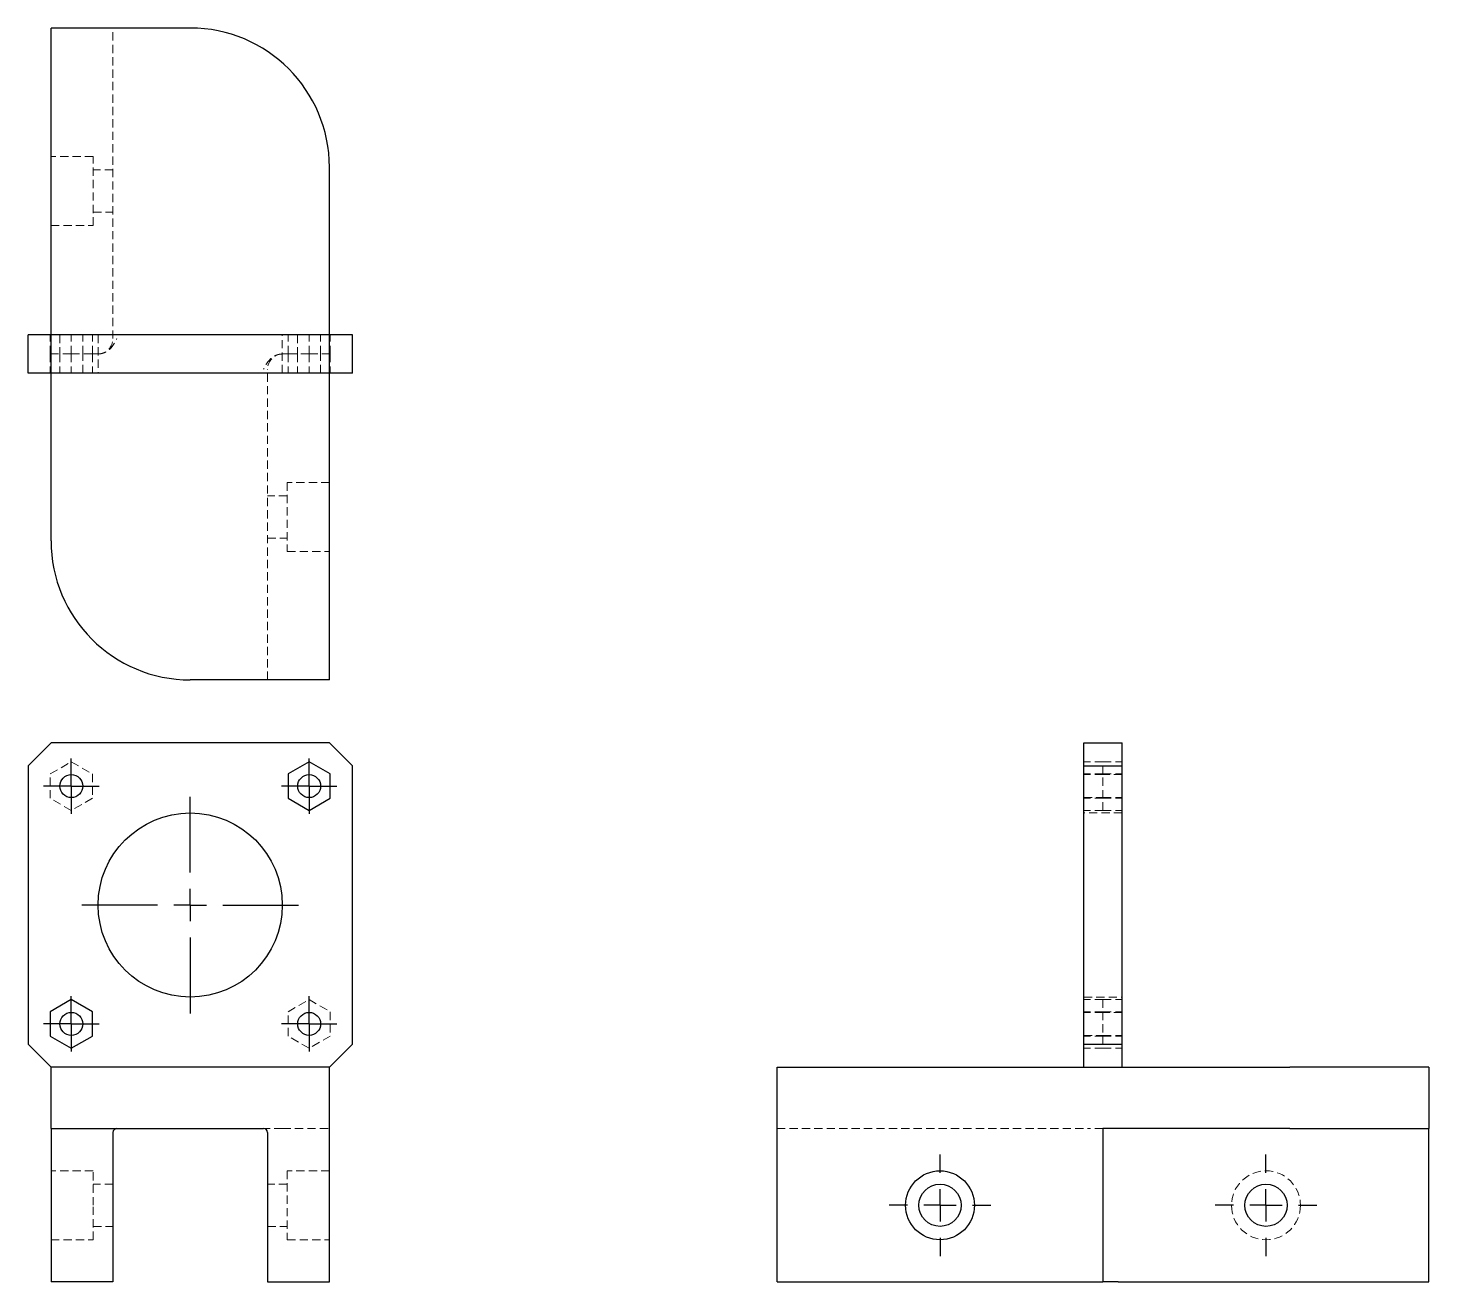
# Model space of a CAD drawing. Header units: millimetres. Extents: x 58 to 273, y 16 to 208.
import ezdxf

# ---------------------------------------------------------------- set-up
doc = ezdxf.new("R2010")
doc.units = ezdxf.units.MM
doc.linetypes.add('HIDDEN', pattern=[1.905, 1.27, -0.635])
doc.layers.add('10', color=7, linetype='Continuous')

# ---------------------------------------------------------------- blocks, each defined once
blk = doc.blocks.new('SW_CENTERMARKSYMBOL_0')
at = {"layer": '10', "color": 0}
for p, q in [((0, 2.5), (0, 4.26)), ((0, 0), (0, 2.5)), ((-2.5, 0), (-4.26, 0)), ((0, 0), (-2.5, 0)), ((0, 0), (0, -2.5)), ((0, 0), (2.5, 0)), ((2.5, 0), (4.26, 0)), ((0, -2.5), (0, -4.26))]:
    blk.add_line(p, q, dxfattribs=at)
blk = doc.blocks.new('SW_CENTERMARKSYMBOL_1')
at = {"layer": '10', "color": 0}
for p, q in [((0, 2.5), (0, 4.26)), ((0, 0), (0, 2.5)), ((-2.5, 0), (-4.26, 0)), ((0, 0), (-2.5, 0)), ((0, 0), (0, -2.5)), ((0, 0), (2.5, 0)), ((2.5, 0), (4.26, 0)), ((0, -2.5), (0, -4.26))]:
    blk.add_line(p, q, dxfattribs=at)
blk = doc.blocks.new('SW_CENTERMARKSYMBOL_2')
at = {"layer": '10', "color": 0}
for p, q in [((0, 2.5), (0, 4.26)), ((0, 0), (0, 2.5)), ((-2.5, 0), (-4.26, 0)), ((0, 0), (-2.5, 0)), ((0, 0), (0, -2.5)), ((0, 0), (2.5, 0)), ((2.5, 0), (4.26, 0)), ((0, -2.5), (0, -4.26))]:
    blk.add_line(p, q, dxfattribs=at)
blk = doc.blocks.new('SW_CENTERMARKSYMBOL_3')
at = {"layer": '10', "color": 0}
for p, q in [((0, 2.5), (0, 4.26)), ((0, 0), (0, 2.5)), ((-2.5, 0), (-4.26, 0)), ((0, 0), (-2.5, 0)), ((0, 0), (0, -2.5)), ((0, 0), (2.5, 0)), ((2.5, 0), (4.26, 0)), ((0, -2.5), (0, -4.26))]:
    blk.add_line(p, q, dxfattribs=at)
blk = doc.blocks.new('SW_CENTERMARKSYMBOL_4')
at = {"layer": '10', "color": 0}
for p, q in [((0, 5), (0, 16.62)), ((0, 0), (0, 2.5)), ((-5, 0), (-16.62, 0)), ((0, 0), (-2.5, 0)), ((0, 0), (0, -2.5)), ((0, 0), (2.5, 0)), ((5, 0), (16.62, 0)), ((0, -5), (0, -16.62))]:
    blk.add_line(p, q, dxfattribs=at)
blk = doc.blocks.new('SW_CENTERMARKSYMBOL_5')
at = {"layer": '10', "color": 0}
for p, q in [((0, 5), (0, 7.79)), ((0, 0), (0, 2.5)), ((-5, 0), (-7.79, 0)), ((0, 0), (-2.5, 0)), ((0, 0), (0, -2.5)), ((0, 0), (2.5, 0)), ((5, 0), (7.79, 0)), ((0, -5), (0, -7.79))]:
    blk.add_line(p, q, dxfattribs=at)
blk = doc.blocks.new('SW_CENTERMARKSYMBOL_6')
at = {"layer": '10', "color": 0}
for p, q in [((0, 5), (0, 7.79)), ((0, 0), (0, 2.5)), ((-5, 0), (-7.79, 0)), ((0, 0), (-2.5, 0)), ((0, 0), (0, -2.5)), ((0, 0), (2.5, 0)), ((5, 0), (7.79, 0)), ((0, -5), (0, -7.79))]:
    blk.add_line(p, q, dxfattribs=at)

msp = doc.modelspace()

# ---------------------------------------------------------------- linework, layer by layer
at = {"color": 7, "linetype": 'Continuous', "lineweight": 25}
for p, q in [((83, 208), (61.65, 208)), ((61.65, 160.94), (61.65, 208)), ((104.35, 160.94), (104.35, 186.65)), ((58.12, 155.06), (58.12, 160.94)), ((61.65, 160.94), (58.12, 160.94)), ((61.65, 155.06), (61.65, 160.94)), ((104.35, 160.94), (61.65, 160.94)), ((104.35, 155.06), (104.35, 160.94)), ((107.88, 160.94), (104.35, 160.94)), ((107.88, 155.06), (107.88, 160.94)), ((61.65, 155.06), (58.12, 155.06)), ((104.35, 155.06), (61.65, 155.06)), ((61.65, 129.35), (61.65, 155.06)), ((107.88, 155.06), (104.35, 155.06)), ((104.35, 108), (104.35, 155.06)), ((104.35, 108), (83, 108)), ((61.65, 98.35), (58.12, 94.82)), ((104.35, 98.35), (61.65, 98.35)), ((107.88, 94.82), (104.35, 98.35)), ((220.06, 94.82), (220.06, 98.35)), ((220.06, 98.35), (225.94, 98.35)), ((225.94, 94.82), (225.94, 98.35)), ((58.12, 94.82), (58.12, 52.12)), ((101.24, 95.44), (98, 93.57)), ((104.47, 93.57), (101.24, 95.44)), ((107.88, 52.12), (107.88, 94.82)), ((220.06, 52.12), (220.06, 94.82)), ((220.06, 94.82), (225.94, 94.82)), ((225.94, 52.12), (225.94, 94.82)), ((98, 93.57), (98, 89.84)), ((104.47, 89.84), (104.47, 93.57)), ((98, 89.84), (101.24, 87.97)), ((101.24, 87.97), (104.47, 89.84)), ((64.76, 58.97), (61.53, 57.1)), ((68, 57.1), (64.76, 58.97)), ((61.53, 57.1), (61.53, 53.37)), ((68, 53.37), (68, 57.1)), ((58.12, 52.12), (61.65, 48.59)), ((61.53, 53.37), (64.76, 51.5)), ((64.76, 51.5), (68, 53.37)), ((104.35, 48.59), (107.88, 52.12)), ((220.06, 52.12), (225.94, 52.12)), ((220.06, 48.59), (220.06, 52.12)), ((225.94, 48.59), (225.94, 52.12)), ((61.65, 39.18), (61.65, 48.59)), ((83, 48.59), (61.65, 48.59)), ((104.35, 48.59), (83, 48.59)), ((104.35, 15.65), (104.35, 48.59)), ((173, 15.65), (173, 48.59)), ((173, 48.59), (220.06, 48.59)), ((220.06, 48.59), (225.94, 48.59)), ((225.94, 48.59), (251.65, 48.59)), ((273, 48.59), (251.65, 48.59)), ((273, 48.59), (273, 39.18)), ((61.65, 39.18), (83, 39.18)), ((61.65, 39.18), (61.65, 15.65)), ((83, 39.18), (94.26, 39.18)), ((223, 39.18), (223, 15.65)), ((251.65, 39.18), (223, 39.18)), ((251.65, 39.18), (273, 39.18)), ((273, 38.59), (273, 39.18)), ((71.15, 38.59), (71.15, 15.65)), ((94.85, 38.59), (94.85, 15.65)), ((273, 15.65), (273, 38.59)), ((68.79, 15.65), (61.65, 15.65)), ((71.15, 15.65), (68.79, 15.65)), ((94.85, 15.65), (104.35, 15.65)), ((173, 15.65), (223, 15.65)), ((225.35, 15.65), (223, 15.65)), ((225.35, 15.65), (273, 15.65))]:
    msp.add_line(p, q, dxfattribs=at)
at = {"color": 7, "linetype": 'HIDDEN', "lineweight": 18}
for p, q in [((71.15, 160.35), (71.15, 208)), ((68.12, 188.29), (61.65, 188.29)), ((68.12, 177.71), (68.12, 188.29)), ((71.15, 186.24), (68.12, 186.24)), ((68.12, 179.76), (71.15, 179.76)), ((61.65, 177.71), (68.12, 177.71)), ((61.53, 158), (61.53, 160.94)), ((63, 160.94), (63, 158)), ((64.76, 158), (64.76, 160.94)), ((66.53, 158), (66.53, 160.94)), ((68, 158), (68, 160.94)), ((68.88, 160.94), (68.88, 155.06)), ((97.12, 155.06), (97.12, 160.94)), ((98, 158), (98, 160.94)), ((99.47, 160.94), (99.47, 158)), ((101.24, 158), (101.24, 160.94)), ((103, 158), (103, 160.94)), ((104.47, 158), (104.47, 160.94)), ((61.53, 158), (64.76, 158)), ((61.53, 158), (61.53, 155.06)), ((63, 158), (63, 155.06)), ((64.76, 158), (68, 158)), ((64.76, 158), (64.76, 155.06)), ((66.53, 155.06), (66.53, 158)), ((68, 158), (68, 155.06)), ((68.85, 158), (68, 158)), ((97.15, 158), (98, 158)), ((101.24, 158), (98, 158)), ((98, 158), (98, 155.06)), ((99.47, 158), (99.47, 155.06)), ((104.47, 158), (101.24, 158)), ((101.24, 158), (101.24, 155.06)), ((103, 155.06), (103, 158)), ((104.47, 158), (104.47, 155.06)), ((94.85, 108), (94.85, 155.65)), ((97.88, 138.29), (97.88, 127.71)), ((104.35, 138.29), (97.88, 138.29)), ((97.88, 136.24), (94.85, 136.24)), ((94.85, 129.76), (97.88, 129.76)), ((97.88, 127.71), (104.35, 127.71)), ((61.53, 93.57), (64.76, 95.44)), ((64.76, 95.44), (68, 93.57)), ((223, 95.44), (220.06, 95.44)), ((223, 93.57), (223, 95.44)), ((223, 95.44), (225.94, 95.44)), ((61.53, 89.84), (61.53, 93.57)), ((68, 93.57), (68, 89.84)), ((223, 93.57), (220.06, 93.57)), ((223, 93.47), (220.06, 93.47)), ((223, 89.84), (223, 93.57)), ((223, 93.57), (225.94, 93.57)), ((225.94, 93.47), (223, 93.47)), ((64.76, 87.97), (61.53, 89.84)), ((68, 89.84), (64.76, 87.97)), ((220.06, 89.94), (223, 89.94)), ((223, 89.84), (220.06, 89.84)), ((223, 89.94), (225.94, 89.94)), ((223, 87.97), (223, 89.84)), ((223, 89.84), (225.94, 89.84)), ((223, 87.97), (220.06, 87.97)), ((225.94, 87.59), (220.06, 87.59)), ((223, 87.97), (225.94, 87.97)), ((98, 57.1), (101.24, 58.97)), ((101.24, 58.97), (104.47, 57.1)), ((220.06, 59.35), (225.94, 59.35)), ((223, 58.97), (220.06, 58.97)), ((223, 58.97), (223, 57.1)), ((223, 58.97), (225.94, 58.97)), ((98, 53.37), (98, 57.1)), ((104.47, 57.1), (104.47, 53.37)), ((223, 57.1), (220.06, 57.1)), ((223, 57), (220.06, 57)), ((223, 57.1), (225.94, 57.1)), ((223, 57.1), (223, 53.37)), ((225.94, 57), (223, 57)), ((101.24, 51.5), (98, 53.37)), ((104.47, 53.37), (101.24, 51.5)), ((220.06, 53.47), (223, 53.47)), ((223, 53.37), (220.06, 53.37)), ((223, 53.47), (225.94, 53.47)), ((223, 53.37), (223, 51.5)), ((223, 53.37), (225.94, 53.37)), ((223, 51.5), (220.06, 51.5)), ((223, 51.5), (225.94, 51.5)), ((97.15, 39.18), (104.35, 39.18)), ((173, 39.18), (220.65, 39.18)), ((68.12, 32.71), (61.65, 32.71)), ((68.12, 27.41), (68.12, 32.71)), ((97.88, 32.71), (97.88, 22.12)), ((104.35, 32.71), (97.88, 32.71)), ((71.15, 30.65), (68.12, 30.65)), ((97.88, 30.65), (94.85, 30.65)), ((68.12, 22.12), (68.12, 27.41)), ((68.12, 24.18), (71.15, 24.18)), ((94.85, 24.18), (97.88, 24.18)), ((61.65, 22.12), (68.12, 22.12)), ((97.88, 22.12), (104.35, 22.12))]:
    msp.add_line(p, q, dxfattribs=at)
at = {"color": 7, "linetype": 'Continuous', "lineweight": 25}
for centre, radius in [((64.76, 91.71), 1.76), ((101.24, 91.71), 1.76), ((83, 73.47), 14.12), ((64.76, 55.24), 1.76), ((101.24, 55.24), 1.76), ((198, 27.41), 5.29), ((198, 27.41), 3.24), ((248, 27.41), 3.24)]:
    msp.add_circle(centre, radius, dxfattribs=at)
at = {"color": 7, "linetype": 'HIDDEN', "lineweight": 18}
msp.add_circle((248, 27.41), 5.29, dxfattribs=at)
at = {"color": 7, "linetype": 'Continuous', "lineweight": 25}
for centre, radius, start, end in [((83, 186.65), 21.35, 0, 90), ((83, 129.35), 21.35, 180, 270), ((71.74, 38.59), 0.588, 90, 180), ((94.26, 38.59), 0.588, 0, 90)]:
    msp.add_arc(centre, radius, start, end, dxfattribs=at)
at = {"color": 7, "linetype": 'HIDDEN', "lineweight": 18}
for centre, start, end in [((68.79, 160.35), 270, 0), ((97.21, 155.65), 90, 180)]:
    msp.add_arc(centre, 2.35, start, end, dxfattribs=at)
for points in [[(68.85, 158), (69.02, 158), (69.18, 158.02), (69.5, 158.08), (69.66, 158.13), (69.97, 158.26), (70.11, 158.33), (70.39, 158.51), (70.52, 158.61), (70.88, 158.94), (71.09, 159.21), (71.44, 159.76), (71.59, 160.06), (71.74, 160.35)], [(97.15, 158), (96.98, 158), (96.82, 157.98), (96.5, 157.92), (96.34, 157.87), (96.03, 157.74), (95.89, 157.67), (95.61, 157.49), (95.48, 157.39), (95.12, 157.06), (94.91, 156.79), (94.56, 156.24), (94.41, 155.94), (94.26, 155.65)], [(97.15, 39.18), (96.98, 39.18), (96.82, 39.18), (96.5, 39.18), (96.34, 39.18), (96.03, 39.18), (95.89, 39.18), (95.61, 39.18), (95.48, 39.18), (95.12, 39.18), (94.91, 39.18), (94.56, 39.18), (94.41, 39.18), (94.26, 39.18)], [(223, 39.18), (223, 39.18), (222.98, 39.18), (222.92, 39.18), (222.87, 39.18), (222.74, 39.18), (222.67, 39.18), (222.49, 39.18), (222.39, 39.18), (222.06, 39.18), (221.79, 39.18), (221.24, 39.18), (220.94, 39.18), (220.65, 39.18)]]:
    msp.add_open_spline(points, degree=3, knots=[0, 0, 0, 0, 0.125, 0.125, 0.25, 0.25, 0.375, 0.375, 0.5, 0.5, 0.75, 0.75, 1, 1, 1, 1], dxfattribs=at)

# ---------------------------------------------------------------- block references
at = {"layer": '10'}
for name, p in [('SW_CENTERMARKSYMBOL_1', (64.76, 91.71)), ('SW_CENTERMARKSYMBOL_3', (101.24, 91.71)), ('SW_CENTERMARKSYMBOL_4', (83, 73.47)), ('SW_CENTERMARKSYMBOL_2', (64.76, 55.24)), ('SW_CENTERMARKSYMBOL_0', (101.24, 55.24)), ('SW_CENTERMARKSYMBOL_6', (198, 27.41)), ('SW_CENTERMARKSYMBOL_5', (248, 27.41))]:
    msp.add_blockref(name, p, dxfattribs=at)

doc.saveas('drawing.dxf')
